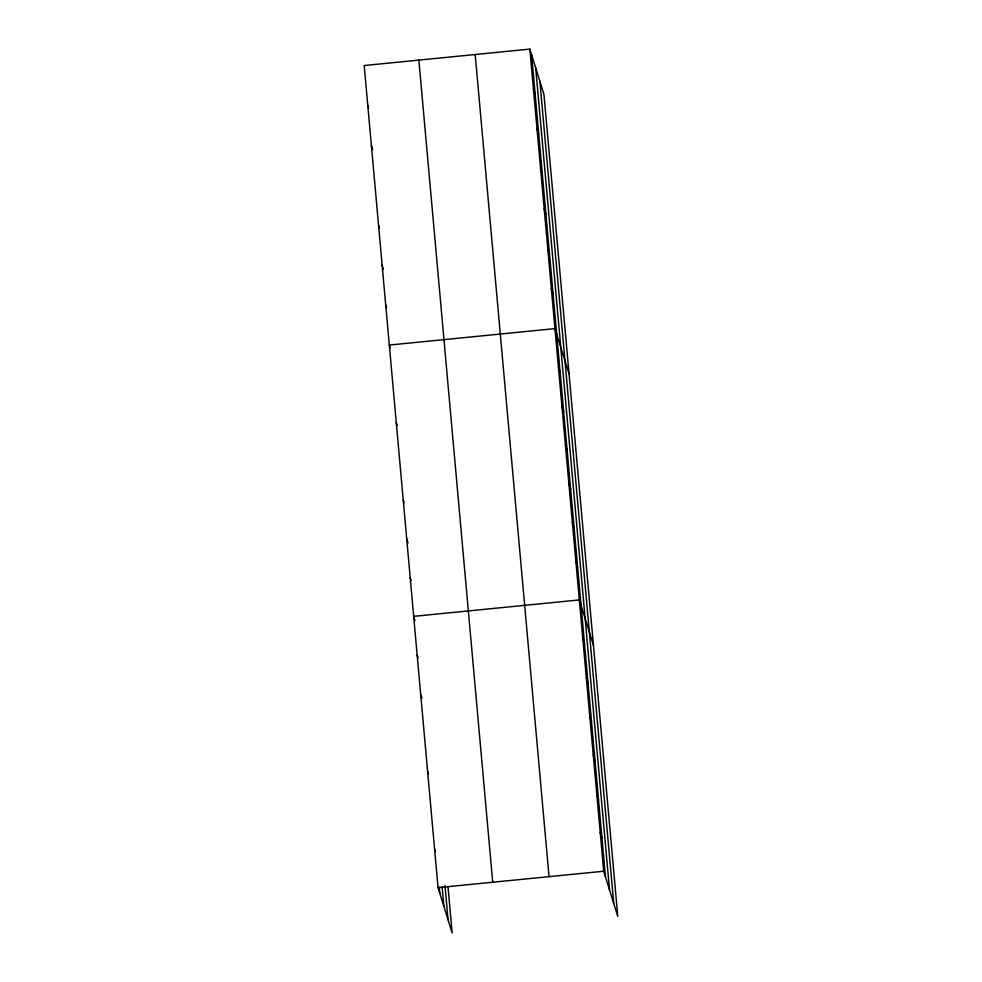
<?xml version="1.0" encoding="UTF-8"?>
<svg xmlns="http://www.w3.org/2000/svg" width="982" height="982" viewBox="0 0 982 982"><rect width="100%" height="100%" fill="white"/><g stroke="black" fill="none" stroke-linecap="round" stroke-linejoin="round"><path stroke-width="1.47" d="M529.85 49.1L603.709 871.23L617.801 916.476L543.942 94.346L529.85 49.1L364.199 65.524L438.058 887.654L452.15 932.9L448.001 886.685M438.058 887.654L603.709 871.23M533.435 89.031L535.178 94.628M537.031 128.961L538.774 134.559M540.616 168.892L542.359 174.489M544.2 208.822L545.943 214.42M547.784 248.765L549.527 254.35M551.381 288.696L553.124 294.281M569.057 373.872L554.965 328.626L389.314 345.05L390.185 347.837M558.439 367.378L560.182 372.976M561.925 406.143L563.668 411.728M565.411 444.895L567.154 450.493M568.885 483.647L570.628 489.245M572.371 522.412L574.114 528.009M575.857 561.164L577.6 566.761M593.423 645.174L579.331 599.928L413.68 616.352L414.993 620.538M582.817 638.681L584.56 644.278M586.303 677.445L588.034 683.03M589.777 716.197L591.52 721.795M593.263 754.962L595.006 760.547M596.737 793.714L598.48 799.311M600.223 832.466L601.966 838.063M367.784 105.455L368.655 108.253M371.38 145.385L372.681 149.583M378.549 225.246L379.42 228.045M382.133 265.177L383.446 269.375M385.717 305.107L386.589 307.906M396.274 422.555L397.145 425.353M403.234 500.071L404.105 502.87M406.72 538.836L408.021 543.021M410.206 577.588L411.065 580.387M417.166 655.104L418.037 657.903M421.082 695.256L421.953 698.055M427.612 771.373L428.483 774.172M434.572 848.89L435.443 851.689M539.867 81.261L613.725 903.391M535.669 67.783L609.527 889.913M531.593 54.697L605.452 876.816M475.19 54.513L549.036 876.644M418.86 60.098L492.719 882.229M444.993 885.531L448.074 919.815M442.133 886.955L443.876 906.325M439.261 887.274L439.801 893.239"/></g></svg>
